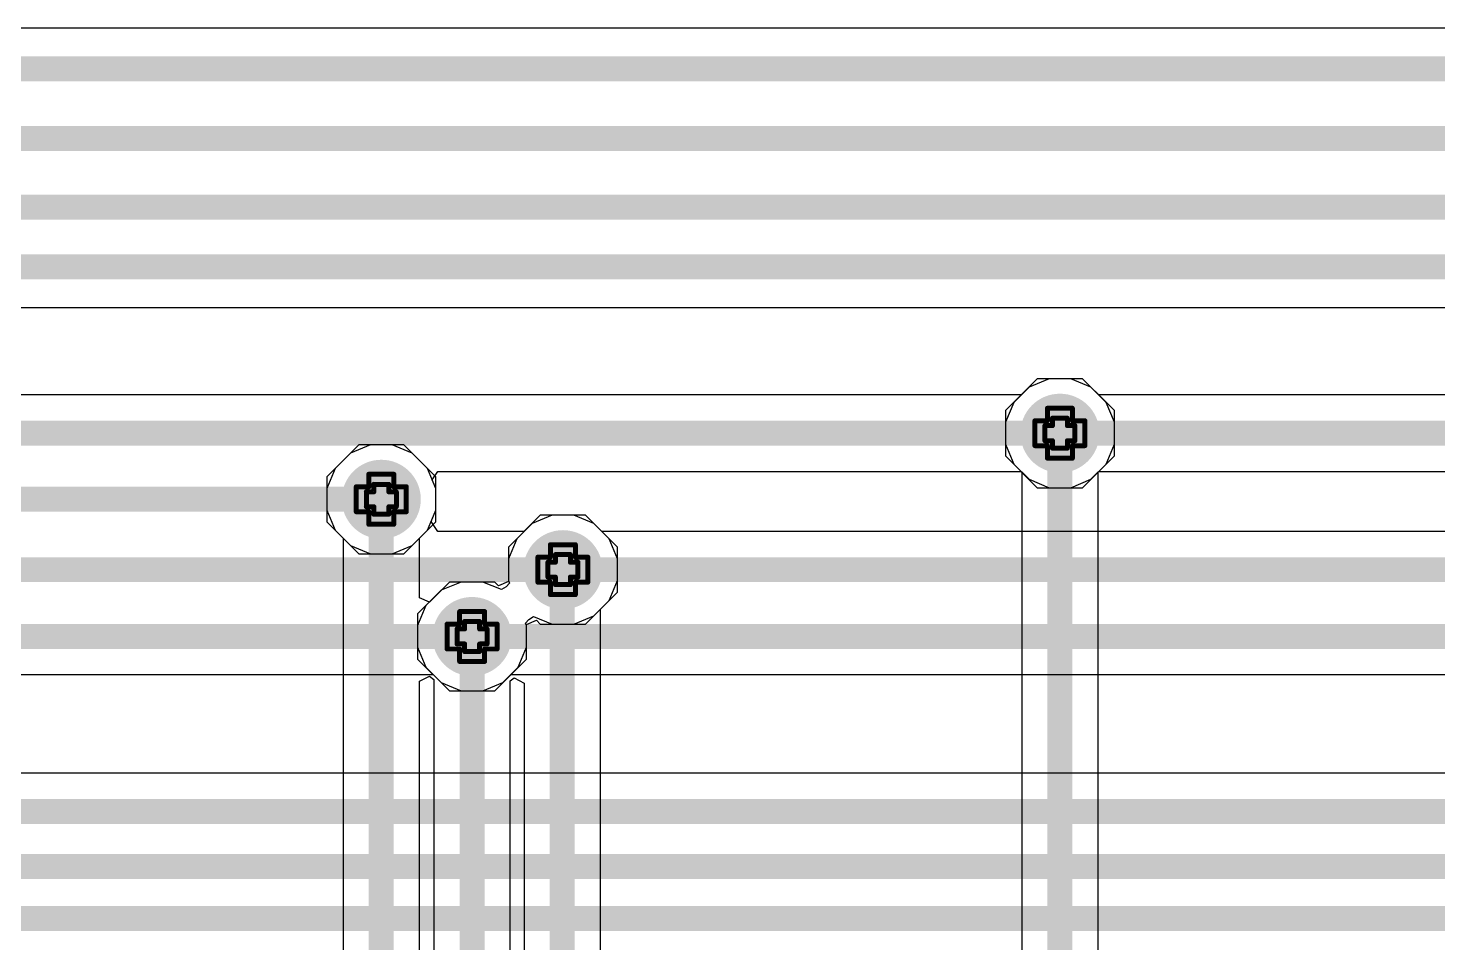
# Model space of a CAD drawing. Header units: inches. Extents: x -4 to 5258, y -4 to 5281.
# Drawn here: x 51.6 to 65.93, y 44.05 to 53.36 of the extents above; entities that cross this region are included whole.
import ezdxf

# ---------------------------------------------------------------- set-up
doc = ezdxf.new("R2010")
doc.units = ezdxf.units.IN
for name, color, linetype in [('Bottom Layer', 5, 'Continuous'), ('Bottom Solder', 6, 'Continuous'), ('Drill Drawing', 1, 'Continuous'), ('Layer 1', 16, 'Continuous'), ('Layer 2', 76, 'Continuous'), ('Top Layer', 1, 'Continuous'), ('Top Solder', 216, 'Continuous'), ('Via Holes', 16, 'Continuous')]:
    doc.layers.add(name, color=color, linetype=linetype)

msp = doc.modelspace()

# ---------------------------------------------------------------- hatches: boundary and pattern name
at = {"layer": 'Bottom Layer'}
h = msp.add_hatch(color=5, dxfattribs=at)
edge = h.paths.add_edge_path()
edge.add_arc((62.092, 49.237), 0.3, 0, 360)
h = msp.add_hatch(color=5, dxfattribs=at)
edge = h.paths.add_edge_path()
edge.add_arc((55.191, 48.565), 0.3, 0, 360)
h = msp.add_hatch(color=5, dxfattribs=at)
edge = h.paths.add_edge_path()
edge.add_arc((57.038, 47.849), 0.3, 0, 360)
h = msp.add_hatch(color=5, dxfattribs=at)
edge = h.paths.add_edge_path()
edge.add_arc((56.114, 47.169), 0.3, 0, 360)
at = {"layer": 'Bottom Solder'}
h = msp.add_hatch(color=6, dxfattribs=at)
edge = h.paths.add_edge_path()
edge.add_arc((62.092, 49.237), 0.402, 0, 360)
h = msp.add_hatch(color=6, dxfattribs=at)
edge = h.paths.add_edge_path()
edge.add_arc((55.191, 48.565), 0.402, 0, 360)
h = msp.add_hatch(color=6, dxfattribs=at)
edge = h.paths.add_edge_path()
edge.add_arc((57.038, 47.849), 0.402, 0, 360)
h = msp.add_hatch(color=6, dxfattribs=at)
edge = h.paths.add_edge_path()
edge.add_arc((56.114, 47.169), 0.402, 0, 360)
at = {"layer": 'Layer 1'}
h = msp.add_hatch(color=16, dxfattribs=at)
edge = h.paths.add_edge_path()
edge.add_arc((62.092, 49.237), 0.3, 0, 360)
h = msp.add_hatch(color=16, dxfattribs=at)
edge = h.paths.add_edge_path()
edge.add_arc((55.191, 48.565), 0.3, 0, 360)
h = msp.add_hatch(color=16, dxfattribs=at)
edge = h.paths.add_edge_path()
edge.add_arc((57.038, 47.849), 0.3, 0, 360)
h = msp.add_hatch(color=16, dxfattribs=at)
edge = h.paths.add_edge_path()
edge.add_arc((56.114, 47.169), 0.3, 0, 360)
at = {"layer": 'Layer 2'}
h = msp.add_hatch(color=76, dxfattribs=at)
edge = h.paths.add_edge_path()
edge.add_arc((62.092, 49.237), 0.3, 0, 360)
h = msp.add_hatch(color=76, dxfattribs=at)
edge = h.paths.add_edge_path()
edge.add_arc((55.191, 48.565), 0.3, 0, 360)
h = msp.add_hatch(color=76, dxfattribs=at)
edge = h.paths.add_edge_path()
edge.add_arc((57.038, 47.849), 0.3, 0, 360)
h = msp.add_hatch(color=76, dxfattribs=at)
edge = h.paths.add_edge_path()
edge.add_arc((56.114, 47.169), 0.3, 0, 360)
at = {"layer": 'Top Layer'}
h = msp.add_hatch(color=1, dxfattribs=at)
edge = h.paths.add_edge_path()
edge.add_arc((62.092, 49.237), 0.3, 0, 360)
h = msp.add_hatch(color=1, dxfattribs=at)
edge = h.paths.add_edge_path()
edge.add_arc((55.191, 48.565), 0.3, 0, 360)
h = msp.add_hatch(color=1, dxfattribs=at)
edge = h.paths.add_edge_path()
edge.add_arc((57.038, 47.849), 0.3, 0, 360)
h = msp.add_hatch(color=1, dxfattribs=at)
edge = h.paths.add_edge_path()
edge.add_arc((56.114, 47.169), 0.3, 0, 360)
at = {"layer": 'Top Solder'}
h = msp.add_hatch(color=216, dxfattribs=at)
edge = h.paths.add_edge_path()
edge.add_arc((62.092, 49.237), 0.402, 0, 360)
h = msp.add_hatch(color=216, dxfattribs=at)
edge = h.paths.add_edge_path()
edge.add_arc((55.191, 48.565), 0.402, 0, 360)
h = msp.add_hatch(color=216, dxfattribs=at)
edge = h.paths.add_edge_path()
edge.add_arc((57.038, 47.849), 0.402, 0, 360)
h = msp.add_hatch(color=216, dxfattribs=at)
edge = h.paths.add_edge_path()
edge.add_arc((56.114, 47.169), 0.402, 0, 360)
at = {"layer": 'Via Holes'}
h = msp.add_hatch(color=7, dxfattribs=at)
edge = h.paths.add_edge_path()
edge.add_arc((62.092, 49.237), 0.15, 0, 360)
h = msp.add_hatch(color=7, dxfattribs=at)
edge = h.paths.add_edge_path()
edge.add_arc((55.191, 48.565), 0.15, 0, 360)
h = msp.add_hatch(color=7, dxfattribs=at)
edge = h.paths.add_edge_path()
edge.add_arc((57.038, 47.849), 0.15, 0, 360)
h = msp.add_hatch(color=7, dxfattribs=at)
edge = h.paths.add_edge_path()
edge.add_arc((56.114, 47.169), 0.15, 0, 360)

# ---------------------------------------------------------------- linework, layer by layer
at = {"layer": 'Bottom Layer'}
for p, q in [((61.981, 49.791), (61.778, 49.707)), ((62.202, 49.791), (61.981, 49.791)), ((62.405, 49.707), (62.202, 49.791)), ((61.778, 49.707), (61.622, 49.551)), ((62.561, 49.551), (62.405, 49.707)), ((61.622, 49.551), (61.538, 49.348)), ((62.646, 49.348), (62.561, 49.551)), ((61.538, 49.348), (61.538, 49.127)), ((62.646, 49.127), (62.646, 49.348)), ((54.877, 49.035), (54.722, 48.879)), ((55.081, 49.119), (54.877, 49.035)), ((55.301, 49.119), (55.081, 49.119)), ((55.505, 49.035), (55.301, 49.119)), ((55.661, 48.879), (55.505, 49.035)), ((61.538, 49.127), (61.622, 48.923)), ((62.561, 48.923), (62.646, 49.127)), ((54.722, 48.879), (54.637, 48.675)), ((55.745, 48.675), (55.661, 48.879)), ((61.622, 48.923), (61.703, 48.842)), ((62.48, 48.842), (62.561, 48.923)), ((61.703, 48.842), (61.703, 39.283)), ((62.48, 39.293), (62.48, 48.842)), ((54.637, 48.675), (54.637, 48.455)), ((55.745, 48.455), (55.745, 48.675)), ((54.637, 48.455), (54.722, 48.251)), ((55.661, 48.251), (55.745, 48.455)), ((56.724, 48.319), (56.568, 48.163)), ((56.928, 48.403), (56.724, 48.319)), ((57.148, 48.403), (56.928, 48.403)), ((57.352, 48.319), (57.148, 48.403)), ((57.507, 48.163), (57.352, 48.319)), ((54.722, 48.251), (54.803, 48.17)), ((54.803, 48.17), (54.803, 33.033)), ((55.58, 48.17), (55.661, 48.251)), ((55.58, 47.562), (55.58, 48.17)), ((56.568, 48.163), (56.484, 47.959)), ((57.592, 47.959), (57.507, 48.163)), ((56.484, 47.959), (56.484, 47.739)), ((57.592, 47.739), (57.592, 47.959)), ((56.484, 47.739), (56.495, 47.713)), ((57.507, 47.535), (57.592, 47.739)), ((55.8, 47.639), (55.681, 47.52)), ((56.004, 47.723), (55.8, 47.639)), ((56.224, 47.723), (56.004, 47.723)), ((56.413, 47.646), (56.224, 47.723)), ((56.461, 47.675), (56.413, 47.646)), ((56.495, 47.713), (56.461, 47.675)), ((55.681, 47.52), (55.58, 47.562)), ((57.42, 47.448), (57.507, 47.535)), ((57.42, 37.678), (57.42, 47.448)), ((55.58, 46.714), (55.681, 46.764)), ((55.681, 46.764), (55.726, 46.731)), ((55.726, 46.731), (55.726, 36.648)), ((56.503, 46.719), (56.541, 46.748)), ((56.541, 46.748), (56.643, 46.696)), ((55.58, 33.194), (55.58, 46.714)), ((56.503, 36.809), (56.503, 46.719)), ((56.643, 46.696), (56.643, 37.517))]:
    msp.add_line(p, q, dxfattribs=at)
for points in [[(62.092, 38.893, 0.254, 0.254, 0), (62.092, 49.237, 0.254, 0.254, 0)], [(55.191, 33.033, 0.254, 0.254, 0), (55.191, 48.565, 0.254, 0.254, 0)], [(57.031, 37.517, 0.254, 0.254, 0), (57.031, 47.849, 0.254, 0.254, 0)], [(56.114, 36.648, 0.254, 0.254, 0), (56.114, 47.169, 0.254, 0.254, 0)]]:
    msp.add_lwpolyline(points, format="xyseb", dxfattribs=at)
for points in [[(62.028, 49.237, 0.127, 0.127, 1), (62.155, 49.237, 0.127, 0.127, 1)], [(55.128, 48.565, 0.127, 0.127, 1), (55.255, 48.565, 0.127, 0.127, 1)], [(56.968, 47.849, 0.127, 0.127, 1), (57.095, 47.849, 0.127, 0.127, 1)], [(56.051, 47.169, 0.127, 0.127, 1), (56.178, 47.169, 0.127, 0.127, 1)]]:
    msp.add_lwpolyline(points, format="xyseb", close=True, dxfattribs=at)
at = {"layer": 'Drill Drawing'}
for points in [[(61.965, 49.364, 0.0508, 0.0508, 0), (61.965, 49.491, 0.0508, 0.0508, 0)], [(61.965, 49.491, 0.0508, 0.0508, 0), (62.219, 49.491, 0.0508, 0.0508, 0)], [(62.219, 49.364, 0.0508, 0.0508, 0), (62.219, 49.491, 0.0508, 0.0508, 0)], [(61.838, 49.11, 0.0508, 0.0508, 0), (61.838, 49.364, 0.0508, 0.0508, 0)], [(61.838, 49.364, 0.0508, 0.0508, 0), (61.965, 49.364, 0.0508, 0.0508, 0)], [(61.939, 49.161, 0.0508, 0.0508, 0), (61.939, 49.314, 0.0508, 0.0508, 0)], [(61.939, 49.314, 0.0508, 0.0508, 0), (62.015, 49.314, 0.0508, 0.0508, 0)], [(62.015, 49.314, 0.0508, 0.0508, 0), (62.015, 49.39, 0.0508, 0.0508, 0)], [(62.015, 49.39, 0.0508, 0.0508, 0), (62.168, 49.39, 0.0508, 0.0508, 0)], [(62.168, 49.314, 0.0508, 0.0508, 0), (62.168, 49.39, 0.0508, 0.0508, 0)], [(62.168, 49.314, 0.0508, 0.0508, 0), (62.244, 49.314, 0.0508, 0.0508, 0)], [(62.219, 49.364, 0.0508, 0.0508, 0), (62.346, 49.364, 0.0508, 0.0508, 0)], [(62.244, 49.161, 0.0508, 0.0508, 0), (62.244, 49.314, 0.0508, 0.0508, 0)], [(62.346, 49.11, 0.0508, 0.0508, 0), (62.346, 49.364, 0.0508, 0.0508, 0)], [(61.939, 49.161, 0.0508, 0.0508, 0), (62.015, 49.161, 0.0508, 0.0508, 0)], [(62.015, 49.085, 0.0508, 0.0508, 0), (62.015, 49.161, 0.0508, 0.0508, 0)], [(62.168, 49.161, 0.0508, 0.0508, 0), (62.244, 49.161, 0.0508, 0.0508, 0)], [(62.168, 49.085, 0.0508, 0.0508, 0), (62.168, 49.161, 0.0508, 0.0508, 0)], [(61.838, 49.11, 0.0508, 0.0508, 0), (61.965, 49.11, 0.0508, 0.0508, 0)], [(61.965, 48.983, 0.0508, 0.0508, 0), (61.965, 49.11, 0.0508, 0.0508, 0)], [(62.015, 49.085, 0.0508, 0.0508, 0), (62.168, 49.085, 0.0508, 0.0508, 0)], [(62.219, 49.11, 0.0508, 0.0508, 0), (62.346, 49.11, 0.0508, 0.0508, 0)], [(62.219, 48.983, 0.0508, 0.0508, 0), (62.219, 49.11, 0.0508, 0.0508, 0)], [(61.965, 48.983, 0.0508, 0.0508, 0), (62.219, 48.983, 0.0508, 0.0508, 0)], [(55.064, 48.692, 0.0508, 0.0508, 0), (55.064, 48.819, 0.0508, 0.0508, 0)], [(55.064, 48.819, 0.0508, 0.0508, 0), (55.318, 48.819, 0.0508, 0.0508, 0)], [(55.115, 48.641, 0.0508, 0.0508, 0), (55.115, 48.717, 0.0508, 0.0508, 0)], [(55.115, 48.717, 0.0508, 0.0508, 0), (55.267, 48.717, 0.0508, 0.0508, 0)], [(55.267, 48.641, 0.0508, 0.0508, 0), (55.267, 48.717, 0.0508, 0.0508, 0)], [(55.318, 48.692, 0.0508, 0.0508, 0), (55.318, 48.819, 0.0508, 0.0508, 0)], [(54.937, 48.438, 0.0508, 0.0508, 0), (54.937, 48.692, 0.0508, 0.0508, 0)], [(54.937, 48.692, 0.0508, 0.0508, 0), (55.064, 48.692, 0.0508, 0.0508, 0)], [(55.039, 48.489, 0.0508, 0.0508, 0), (55.039, 48.641, 0.0508, 0.0508, 0)], [(55.039, 48.641, 0.0508, 0.0508, 0), (55.115, 48.641, 0.0508, 0.0508, 0)], [(55.267, 48.641, 0.0508, 0.0508, 0), (55.344, 48.641, 0.0508, 0.0508, 0)], [(55.318, 48.692, 0.0508, 0.0508, 0), (55.445, 48.692, 0.0508, 0.0508, 0)], [(55.344, 48.489, 0.0508, 0.0508, 0), (55.344, 48.641, 0.0508, 0.0508, 0)], [(55.445, 48.438, 0.0508, 0.0508, 0), (55.445, 48.692, 0.0508, 0.0508, 0)], [(54.937, 48.438, 0.0508, 0.0508, 0), (55.064, 48.438, 0.0508, 0.0508, 0)], [(55.039, 48.489, 0.0508, 0.0508, 0), (55.115, 48.489, 0.0508, 0.0508, 0)], [(55.064, 48.311, 0.0508, 0.0508, 0), (55.064, 48.438, 0.0508, 0.0508, 0)], [(55.115, 48.413, 0.0508, 0.0508, 0), (55.115, 48.489, 0.0508, 0.0508, 0)], [(55.267, 48.489, 0.0508, 0.0508, 0), (55.344, 48.489, 0.0508, 0.0508, 0)], [(55.267, 48.413, 0.0508, 0.0508, 0), (55.267, 48.489, 0.0508, 0.0508, 0)], [(55.318, 48.438, 0.0508, 0.0508, 0), (55.445, 48.438, 0.0508, 0.0508, 0)], [(55.318, 48.311, 0.0508, 0.0508, 0), (55.318, 48.438, 0.0508, 0.0508, 0)], [(55.064, 48.311, 0.0508, 0.0508, 0), (55.318, 48.311, 0.0508, 0.0508, 0)], [(55.115, 48.413, 0.0508, 0.0508, 0), (55.267, 48.413, 0.0508, 0.0508, 0)], [(56.911, 47.976, 0.0508, 0.0508, 0), (56.911, 48.103, 0.0508, 0.0508, 0)], [(56.911, 48.103, 0.0508, 0.0508, 0), (57.165, 48.103, 0.0508, 0.0508, 0)], [(56.962, 47.925, 0.0508, 0.0508, 0), (56.962, 48.002, 0.0508, 0.0508, 0)], [(56.962, 48.002, 0.0508, 0.0508, 0), (57.114, 48.002, 0.0508, 0.0508, 0)], [(57.114, 47.925, 0.0508, 0.0508, 0), (57.114, 48.002, 0.0508, 0.0508, 0)], [(57.165, 47.976, 0.0508, 0.0508, 0), (57.165, 48.103, 0.0508, 0.0508, 0)], [(56.784, 47.722, 0.0508, 0.0508, 0), (56.784, 47.976, 0.0508, 0.0508, 0)], [(56.784, 47.976, 0.0508, 0.0508, 0), (56.911, 47.976, 0.0508, 0.0508, 0)], [(56.885, 47.773, 0.0508, 0.0508, 0), (56.885, 47.925, 0.0508, 0.0508, 0)], [(56.885, 47.925, 0.0508, 0.0508, 0), (56.962, 47.925, 0.0508, 0.0508, 0)], [(57.114, 47.925, 0.0508, 0.0508, 0), (57.19, 47.925, 0.0508, 0.0508, 0)], [(57.165, 47.976, 0.0508, 0.0508, 0), (57.292, 47.976, 0.0508, 0.0508, 0)], [(57.19, 47.773, 0.0508, 0.0508, 0), (57.19, 47.925, 0.0508, 0.0508, 0)], [(57.292, 47.722, 0.0508, 0.0508, 0), (57.292, 47.976, 0.0508, 0.0508, 0)], [(56.784, 47.722, 0.0508, 0.0508, 0), (56.911, 47.722, 0.0508, 0.0508, 0)], [(56.885, 47.773, 0.0508, 0.0508, 0), (56.962, 47.773, 0.0508, 0.0508, 0)], [(56.911, 47.595, 0.0508, 0.0508, 0), (56.911, 47.722, 0.0508, 0.0508, 0)], [(56.962, 47.697, 0.0508, 0.0508, 0), (56.962, 47.773, 0.0508, 0.0508, 0)], [(57.114, 47.773, 0.0508, 0.0508, 0), (57.19, 47.773, 0.0508, 0.0508, 0)], [(57.114, 47.697, 0.0508, 0.0508, 0), (57.114, 47.773, 0.0508, 0.0508, 0)], [(57.165, 47.722, 0.0508, 0.0508, 0), (57.292, 47.722, 0.0508, 0.0508, 0)], [(57.165, 47.595, 0.0508, 0.0508, 0), (57.165, 47.722, 0.0508, 0.0508, 0)], [(56.911, 47.595, 0.0508, 0.0508, 0), (57.165, 47.595, 0.0508, 0.0508, 0)], [(56.962, 47.697, 0.0508, 0.0508, 0), (57.114, 47.697, 0.0508, 0.0508, 0)], [(55.987, 47.296, 0.0508, 0.0508, 0), (55.987, 47.423, 0.0508, 0.0508, 0)], [(55.987, 47.423, 0.0508, 0.0508, 0), (56.241, 47.423, 0.0508, 0.0508, 0)], [(56.241, 47.296, 0.0508, 0.0508, 0), (56.241, 47.423, 0.0508, 0.0508, 0)], [(55.86, 47.042, 0.0508, 0.0508, 0), (55.86, 47.296, 0.0508, 0.0508, 0)], [(55.86, 47.296, 0.0508, 0.0508, 0), (55.987, 47.296, 0.0508, 0.0508, 0)], [(56.038, 47.246, 0.0508, 0.0508, 0), (56.038, 47.322, 0.0508, 0.0508, 0)], [(56.038, 47.322, 0.0508, 0.0508, 0), (56.19, 47.322, 0.0508, 0.0508, 0)], [(56.19, 47.246, 0.0508, 0.0508, 0), (56.19, 47.322, 0.0508, 0.0508, 0)], [(56.241, 47.296, 0.0508, 0.0508, 0), (56.368, 47.296, 0.0508, 0.0508, 0)], [(56.368, 47.042, 0.0508, 0.0508, 0), (56.368, 47.296, 0.0508, 0.0508, 0)], [(55.962, 47.093, 0.0508, 0.0508, 0), (55.962, 47.246, 0.0508, 0.0508, 0)], [(55.962, 47.246, 0.0508, 0.0508, 0), (56.038, 47.246, 0.0508, 0.0508, 0)], [(56.19, 47.246, 0.0508, 0.0508, 0), (56.267, 47.246, 0.0508, 0.0508, 0)], [(56.267, 47.093, 0.0508, 0.0508, 0), (56.267, 47.246, 0.0508, 0.0508, 0)], [(55.86, 47.042, 0.0508, 0.0508, 0), (55.987, 47.042, 0.0508, 0.0508, 0)], [(55.962, 47.093, 0.0508, 0.0508, 0), (56.038, 47.093, 0.0508, 0.0508, 0)], [(55.987, 46.915, 0.0508, 0.0508, 0), (55.987, 47.042, 0.0508, 0.0508, 0)], [(56.038, 47.017, 0.0508, 0.0508, 0), (56.038, 47.093, 0.0508, 0.0508, 0)], [(56.038, 47.017, 0.0508, 0.0508, 0), (56.19, 47.017, 0.0508, 0.0508, 0)], [(56.19, 47.093, 0.0508, 0.0508, 0), (56.267, 47.093, 0.0508, 0.0508, 0)], [(56.19, 47.017, 0.0508, 0.0508, 0), (56.19, 47.093, 0.0508, 0.0508, 0)], [(56.241, 47.042, 0.0508, 0.0508, 0), (56.368, 47.042, 0.0508, 0.0508, 0)], [(56.241, 46.915, 0.0508, 0.0508, 0), (56.241, 47.042, 0.0508, 0.0508, 0)], [(55.987, 46.915, 0.0508, 0.0508, 0), (56.241, 46.915, 0.0508, 0.0508, 0)]]:
    msp.add_lwpolyline(points, format="xyseb", dxfattribs=at)
for points in [[(61.952, 49.491, 0.0254, 0.0254, 1), (61.977, 49.491, 0.0254, 0.0254, 1)], [(61.952, 49.491, 0.0254, 0.0254, 1), (61.977, 49.491, 0.0254, 0.0254, 1)], [(62.206, 49.491, 0.0254, 0.0254, 1), (62.231, 49.491, 0.0254, 0.0254, 1)], [(62.206, 49.491, 0.0254, 0.0254, 1), (62.231, 49.491, 0.0254, 0.0254, 1)], [(61.825, 49.364, 0.0254, 0.0254, 1), (61.85, 49.364, 0.0254, 0.0254, 1)], [(61.825, 49.364, 0.0254, 0.0254, 1), (61.85, 49.364, 0.0254, 0.0254, 1)], [(61.926, 49.314, 0.0254, 0.0254, 1), (61.952, 49.314, 0.0254, 0.0254, 1)], [(61.926, 49.314, 0.0254, 0.0254, 1), (61.952, 49.314, 0.0254, 0.0254, 1)], [(61.952, 49.364, 0.0254, 0.0254, 1), (61.977, 49.364, 0.0254, 0.0254, 1)], [(61.952, 49.364, 0.0254, 0.0254, 1), (61.977, 49.364, 0.0254, 0.0254, 1)], [(62.003, 49.39, 0.0254, 0.0254, 1), (62.028, 49.39, 0.0254, 0.0254, 1)], [(62.003, 49.39, 0.0254, 0.0254, 1), (62.028, 49.39, 0.0254, 0.0254, 1)], [(62.003, 49.314, 0.0254, 0.0254, 1), (62.028, 49.314, 0.0254, 0.0254, 1)], [(62.003, 49.314, 0.0254, 0.0254, 1), (62.028, 49.314, 0.0254, 0.0254, 1)], [(62.155, 49.39, 0.0254, 0.0254, 1), (62.18, 49.39, 0.0254, 0.0254, 1)], [(62.155, 49.39, 0.0254, 0.0254, 1), (62.18, 49.39, 0.0254, 0.0254, 1)], [(62.155, 49.314, 0.0254, 0.0254, 1), (62.18, 49.314, 0.0254, 0.0254, 1)], [(62.155, 49.314, 0.0254, 0.0254, 1), (62.18, 49.314, 0.0254, 0.0254, 1)], [(62.206, 49.364, 0.0254, 0.0254, 1), (62.231, 49.364, 0.0254, 0.0254, 1)], [(62.206, 49.364, 0.0254, 0.0254, 1), (62.231, 49.364, 0.0254, 0.0254, 1)], [(62.231, 49.314, 0.0254, 0.0254, 1), (62.257, 49.314, 0.0254, 0.0254, 1)], [(62.231, 49.314, 0.0254, 0.0254, 1), (62.257, 49.314, 0.0254, 0.0254, 1)], [(62.333, 49.364, 0.0254, 0.0254, 1), (62.358, 49.364, 0.0254, 0.0254, 1)], [(62.333, 49.364, 0.0254, 0.0254, 1), (62.358, 49.364, 0.0254, 0.0254, 1)], [(61.926, 49.161, 0.0254, 0.0254, 1), (61.952, 49.161, 0.0254, 0.0254, 1)], [(61.926, 49.161, 0.0254, 0.0254, 1), (61.952, 49.161, 0.0254, 0.0254, 1)], [(62.003, 49.161, 0.0254, 0.0254, 1), (62.028, 49.161, 0.0254, 0.0254, 1)], [(62.003, 49.161, 0.0254, 0.0254, 1), (62.028, 49.161, 0.0254, 0.0254, 1)], [(62.155, 49.161, 0.0254, 0.0254, 1), (62.18, 49.161, 0.0254, 0.0254, 1)], [(62.155, 49.161, 0.0254, 0.0254, 1), (62.18, 49.161, 0.0254, 0.0254, 1)], [(62.231, 49.161, 0.0254, 0.0254, 1), (62.257, 49.161, 0.0254, 0.0254, 1)], [(62.231, 49.161, 0.0254, 0.0254, 1), (62.257, 49.161, 0.0254, 0.0254, 1)], [(61.825, 49.11, 0.0254, 0.0254, 1), (61.85, 49.11, 0.0254, 0.0254, 1)], [(61.825, 49.11, 0.0254, 0.0254, 1), (61.85, 49.11, 0.0254, 0.0254, 1)], [(61.952, 49.11, 0.0254, 0.0254, 1), (61.977, 49.11, 0.0254, 0.0254, 1)], [(61.952, 49.11, 0.0254, 0.0254, 1), (61.977, 49.11, 0.0254, 0.0254, 1)], [(62.003, 49.085, 0.0254, 0.0254, 1), (62.028, 49.085, 0.0254, 0.0254, 1)], [(62.003, 49.085, 0.0254, 0.0254, 1), (62.028, 49.085, 0.0254, 0.0254, 1)], [(62.155, 49.085, 0.0254, 0.0254, 1), (62.18, 49.085, 0.0254, 0.0254, 1)], [(62.155, 49.085, 0.0254, 0.0254, 1), (62.18, 49.085, 0.0254, 0.0254, 1)], [(62.206, 49.11, 0.0254, 0.0254, 1), (62.231, 49.11, 0.0254, 0.0254, 1)], [(62.206, 49.11, 0.0254, 0.0254, 1), (62.231, 49.11, 0.0254, 0.0254, 1)], [(62.333, 49.11, 0.0254, 0.0254, 1), (62.358, 49.11, 0.0254, 0.0254, 1)], [(62.333, 49.11, 0.0254, 0.0254, 1), (62.358, 49.11, 0.0254, 0.0254, 1)], [(61.952, 48.983, 0.0254, 0.0254, 1), (61.977, 48.983, 0.0254, 0.0254, 1)], [(61.952, 48.983, 0.0254, 0.0254, 1), (61.977, 48.983, 0.0254, 0.0254, 1)], [(62.206, 48.983, 0.0254, 0.0254, 1), (62.231, 48.983, 0.0254, 0.0254, 1)], [(62.206, 48.983, 0.0254, 0.0254, 1), (62.231, 48.983, 0.0254, 0.0254, 1)], [(55.051, 48.819, 0.0254, 0.0254, 1), (55.077, 48.819, 0.0254, 0.0254, 1)], [(55.051, 48.819, 0.0254, 0.0254, 1), (55.077, 48.819, 0.0254, 0.0254, 1)], [(55.102, 48.717, 0.0254, 0.0254, 1), (55.128, 48.717, 0.0254, 0.0254, 1)], [(55.102, 48.717, 0.0254, 0.0254, 1), (55.128, 48.717, 0.0254, 0.0254, 1)], [(55.255, 48.717, 0.0254, 0.0254, 1), (55.28, 48.717, 0.0254, 0.0254, 1)], [(55.255, 48.717, 0.0254, 0.0254, 1), (55.28, 48.717, 0.0254, 0.0254, 1)], [(55.305, 48.819, 0.0254, 0.0254, 1), (55.331, 48.819, 0.0254, 0.0254, 1)], [(55.305, 48.819, 0.0254, 0.0254, 1), (55.331, 48.819, 0.0254, 0.0254, 1)], [(54.924, 48.692, 0.0254, 0.0254, 1), (54.95, 48.692, 0.0254, 0.0254, 1)], [(54.924, 48.692, 0.0254, 0.0254, 1), (54.95, 48.692, 0.0254, 0.0254, 1)], [(55.026, 48.641, 0.0254, 0.0254, 1), (55.051, 48.641, 0.0254, 0.0254, 1)], [(55.026, 48.641, 0.0254, 0.0254, 1), (55.051, 48.641, 0.0254, 0.0254, 1)], [(55.051, 48.692, 0.0254, 0.0254, 1), (55.077, 48.692, 0.0254, 0.0254, 1)], [(55.051, 48.692, 0.0254, 0.0254, 1), (55.077, 48.692, 0.0254, 0.0254, 1)], [(55.102, 48.641, 0.0254, 0.0254, 1), (55.128, 48.641, 0.0254, 0.0254, 1)], [(55.102, 48.641, 0.0254, 0.0254, 1), (55.128, 48.641, 0.0254, 0.0254, 1)], [(55.255, 48.641, 0.0254, 0.0254, 1), (55.28, 48.641, 0.0254, 0.0254, 1)], [(55.255, 48.641, 0.0254, 0.0254, 1), (55.28, 48.641, 0.0254, 0.0254, 1)], [(55.305, 48.692, 0.0254, 0.0254, 1), (55.331, 48.692, 0.0254, 0.0254, 1)], [(55.305, 48.692, 0.0254, 0.0254, 1), (55.331, 48.692, 0.0254, 0.0254, 1)], [(55.331, 48.641, 0.0254, 0.0254, 1), (55.356, 48.641, 0.0254, 0.0254, 1)], [(55.331, 48.641, 0.0254, 0.0254, 1), (55.356, 48.641, 0.0254, 0.0254, 1)], [(55.432, 48.692, 0.0254, 0.0254, 1), (55.458, 48.692, 0.0254, 0.0254, 1)], [(55.432, 48.692, 0.0254, 0.0254, 1), (55.458, 48.692, 0.0254, 0.0254, 1)], [(54.924, 48.438, 0.0254, 0.0254, 1), (54.95, 48.438, 0.0254, 0.0254, 1)], [(54.924, 48.438, 0.0254, 0.0254, 1), (54.95, 48.438, 0.0254, 0.0254, 1)], [(55.026, 48.489, 0.0254, 0.0254, 1), (55.051, 48.489, 0.0254, 0.0254, 1)], [(55.026, 48.489, 0.0254, 0.0254, 1), (55.051, 48.489, 0.0254, 0.0254, 1)], [(55.051, 48.438, 0.0254, 0.0254, 1), (55.077, 48.438, 0.0254, 0.0254, 1)], [(55.051, 48.438, 0.0254, 0.0254, 1), (55.077, 48.438, 0.0254, 0.0254, 1)], [(55.102, 48.489, 0.0254, 0.0254, 1), (55.128, 48.489, 0.0254, 0.0254, 1)], [(55.102, 48.489, 0.0254, 0.0254, 1), (55.128, 48.489, 0.0254, 0.0254, 1)], [(55.255, 48.489, 0.0254, 0.0254, 1), (55.28, 48.489, 0.0254, 0.0254, 1)], [(55.255, 48.489, 0.0254, 0.0254, 1), (55.28, 48.489, 0.0254, 0.0254, 1)], [(55.305, 48.438, 0.0254, 0.0254, 1), (55.331, 48.438, 0.0254, 0.0254, 1)], [(55.305, 48.438, 0.0254, 0.0254, 1), (55.331, 48.438, 0.0254, 0.0254, 1)], [(55.331, 48.489, 0.0254, 0.0254, 1), (55.356, 48.489, 0.0254, 0.0254, 1)], [(55.331, 48.489, 0.0254, 0.0254, 1), (55.356, 48.489, 0.0254, 0.0254, 1)], [(55.432, 48.438, 0.0254, 0.0254, 1), (55.458, 48.438, 0.0254, 0.0254, 1)], [(55.432, 48.438, 0.0254, 0.0254, 1), (55.458, 48.438, 0.0254, 0.0254, 1)], [(55.051, 48.311, 0.0254, 0.0254, 1), (55.077, 48.311, 0.0254, 0.0254, 1)], [(55.051, 48.311, 0.0254, 0.0254, 1), (55.077, 48.311, 0.0254, 0.0254, 1)], [(55.102, 48.413, 0.0254, 0.0254, 1), (55.128, 48.413, 0.0254, 0.0254, 1)], [(55.102, 48.413, 0.0254, 0.0254, 1), (55.128, 48.413, 0.0254, 0.0254, 1)], [(55.255, 48.413, 0.0254, 0.0254, 1), (55.28, 48.413, 0.0254, 0.0254, 1)], [(55.255, 48.413, 0.0254, 0.0254, 1), (55.28, 48.413, 0.0254, 0.0254, 1)], [(55.305, 48.311, 0.0254, 0.0254, 1), (55.331, 48.311, 0.0254, 0.0254, 1)], [(55.305, 48.311, 0.0254, 0.0254, 1), (55.331, 48.311, 0.0254, 0.0254, 1)], [(56.898, 48.103, 0.0254, 0.0254, 1), (56.923, 48.103, 0.0254, 0.0254, 1)], [(56.898, 48.103, 0.0254, 0.0254, 1), (56.923, 48.103, 0.0254, 0.0254, 1)], [(56.949, 48.002, 0.0254, 0.0254, 1), (56.974, 48.002, 0.0254, 0.0254, 1)], [(56.949, 48.002, 0.0254, 0.0254, 1), (56.974, 48.002, 0.0254, 0.0254, 1)], [(57.101, 48.002, 0.0254, 0.0254, 1), (57.127, 48.002, 0.0254, 0.0254, 1)], [(57.101, 48.002, 0.0254, 0.0254, 1), (57.127, 48.002, 0.0254, 0.0254, 1)], [(57.152, 48.103, 0.0254, 0.0254, 1), (57.177, 48.103, 0.0254, 0.0254, 1)], [(57.152, 48.103, 0.0254, 0.0254, 1), (57.177, 48.103, 0.0254, 0.0254, 1)], [(56.771, 47.976, 0.0254, 0.0254, 1), (56.796, 47.976, 0.0254, 0.0254, 1)], [(56.771, 47.976, 0.0254, 0.0254, 1), (56.796, 47.976, 0.0254, 0.0254, 1)], [(56.873, 47.925, 0.0254, 0.0254, 1), (56.898, 47.925, 0.0254, 0.0254, 1)], [(56.873, 47.925, 0.0254, 0.0254, 1), (56.898, 47.925, 0.0254, 0.0254, 1)], [(56.898, 47.976, 0.0254, 0.0254, 1), (56.923, 47.976, 0.0254, 0.0254, 1)], [(56.898, 47.976, 0.0254, 0.0254, 1), (56.923, 47.976, 0.0254, 0.0254, 1)], [(56.949, 47.925, 0.0254, 0.0254, 1), (56.974, 47.925, 0.0254, 0.0254, 1)], [(56.949, 47.925, 0.0254, 0.0254, 1), (56.974, 47.925, 0.0254, 0.0254, 1)], [(57.101, 47.925, 0.0254, 0.0254, 1), (57.127, 47.925, 0.0254, 0.0254, 1)], [(57.101, 47.925, 0.0254, 0.0254, 1), (57.127, 47.925, 0.0254, 0.0254, 1)], [(57.152, 47.976, 0.0254, 0.0254, 1), (57.177, 47.976, 0.0254, 0.0254, 1)], [(57.152, 47.976, 0.0254, 0.0254, 1), (57.177, 47.976, 0.0254, 0.0254, 1)], [(57.177, 47.925, 0.0254, 0.0254, 1), (57.203, 47.925, 0.0254, 0.0254, 1)], [(57.177, 47.925, 0.0254, 0.0254, 1), (57.203, 47.925, 0.0254, 0.0254, 1)], [(57.279, 47.976, 0.0254, 0.0254, 1), (57.304, 47.976, 0.0254, 0.0254, 1)], [(57.279, 47.976, 0.0254, 0.0254, 1), (57.304, 47.976, 0.0254, 0.0254, 1)], [(56.771, 47.722, 0.0254, 0.0254, 1), (56.796, 47.722, 0.0254, 0.0254, 1)], [(56.771, 47.722, 0.0254, 0.0254, 1), (56.796, 47.722, 0.0254, 0.0254, 1)], [(56.873, 47.773, 0.0254, 0.0254, 1), (56.898, 47.773, 0.0254, 0.0254, 1)], [(56.873, 47.773, 0.0254, 0.0254, 1), (56.898, 47.773, 0.0254, 0.0254, 1)], [(56.898, 47.722, 0.0254, 0.0254, 1), (56.923, 47.722, 0.0254, 0.0254, 1)], [(56.898, 47.722, 0.0254, 0.0254, 1), (56.923, 47.722, 0.0254, 0.0254, 1)], [(56.949, 47.773, 0.0254, 0.0254, 1), (56.974, 47.773, 0.0254, 0.0254, 1)], [(56.949, 47.773, 0.0254, 0.0254, 1), (56.974, 47.773, 0.0254, 0.0254, 1)], [(57.101, 47.773, 0.0254, 0.0254, 1), (57.127, 47.773, 0.0254, 0.0254, 1)], [(57.101, 47.773, 0.0254, 0.0254, 1), (57.127, 47.773, 0.0254, 0.0254, 1)], [(57.152, 47.722, 0.0254, 0.0254, 1), (57.177, 47.722, 0.0254, 0.0254, 1)], [(57.152, 47.722, 0.0254, 0.0254, 1), (57.177, 47.722, 0.0254, 0.0254, 1)], [(57.177, 47.773, 0.0254, 0.0254, 1), (57.203, 47.773, 0.0254, 0.0254, 1)], [(57.177, 47.773, 0.0254, 0.0254, 1), (57.203, 47.773, 0.0254, 0.0254, 1)], [(57.279, 47.722, 0.0254, 0.0254, 1), (57.304, 47.722, 0.0254, 0.0254, 1)], [(57.279, 47.722, 0.0254, 0.0254, 1), (57.304, 47.722, 0.0254, 0.0254, 1)], [(56.898, 47.595, 0.0254, 0.0254, 1), (56.923, 47.595, 0.0254, 0.0254, 1)], [(56.898, 47.595, 0.0254, 0.0254, 1), (56.923, 47.595, 0.0254, 0.0254, 1)], [(56.949, 47.697, 0.0254, 0.0254, 1), (56.974, 47.697, 0.0254, 0.0254, 1)], [(56.949, 47.697, 0.0254, 0.0254, 1), (56.974, 47.697, 0.0254, 0.0254, 1)], [(57.101, 47.697, 0.0254, 0.0254, 1), (57.127, 47.697, 0.0254, 0.0254, 1)], [(57.101, 47.697, 0.0254, 0.0254, 1), (57.127, 47.697, 0.0254, 0.0254, 1)], [(57.152, 47.595, 0.0254, 0.0254, 1), (57.177, 47.595, 0.0254, 0.0254, 1)], [(57.152, 47.595, 0.0254, 0.0254, 1), (57.177, 47.595, 0.0254, 0.0254, 1)], [(55.975, 47.423, 0.0254, 0.0254, 1), (56, 47.423, 0.0254, 0.0254, 1)], [(55.975, 47.423, 0.0254, 0.0254, 1), (56, 47.423, 0.0254, 0.0254, 1)], [(56.229, 47.423, 0.0254, 0.0254, 1), (56.254, 47.423, 0.0254, 0.0254, 1)], [(56.229, 47.423, 0.0254, 0.0254, 1), (56.254, 47.423, 0.0254, 0.0254, 1)], [(55.848, 47.296, 0.0254, 0.0254, 1), (55.873, 47.296, 0.0254, 0.0254, 1)], [(55.848, 47.296, 0.0254, 0.0254, 1), (55.873, 47.296, 0.0254, 0.0254, 1)], [(55.975, 47.296, 0.0254, 0.0254, 1), (56, 47.296, 0.0254, 0.0254, 1)], [(55.975, 47.296, 0.0254, 0.0254, 1), (56, 47.296, 0.0254, 0.0254, 1)], [(56.025, 47.322, 0.0254, 0.0254, 1), (56.051, 47.322, 0.0254, 0.0254, 1)], [(56.025, 47.322, 0.0254, 0.0254, 1), (56.051, 47.322, 0.0254, 0.0254, 1)], [(56.178, 47.322, 0.0254, 0.0254, 1), (56.203, 47.322, 0.0254, 0.0254, 1)], [(56.178, 47.322, 0.0254, 0.0254, 1), (56.203, 47.322, 0.0254, 0.0254, 1)], [(56.229, 47.296, 0.0254, 0.0254, 1), (56.254, 47.296, 0.0254, 0.0254, 1)], [(56.229, 47.296, 0.0254, 0.0254, 1), (56.254, 47.296, 0.0254, 0.0254, 1)], [(56.356, 47.296, 0.0254, 0.0254, 1), (56.381, 47.296, 0.0254, 0.0254, 1)], [(56.356, 47.296, 0.0254, 0.0254, 1), (56.381, 47.296, 0.0254, 0.0254, 1)], [(55.949, 47.246, 0.0254, 0.0254, 1), (55.975, 47.246, 0.0254, 0.0254, 1)], [(55.949, 47.246, 0.0254, 0.0254, 1), (55.975, 47.246, 0.0254, 0.0254, 1)], [(56.025, 47.246, 0.0254, 0.0254, 1), (56.051, 47.246, 0.0254, 0.0254, 1)], [(56.025, 47.246, 0.0254, 0.0254, 1), (56.051, 47.246, 0.0254, 0.0254, 1)], [(56.178, 47.246, 0.0254, 0.0254, 1), (56.203, 47.246, 0.0254, 0.0254, 1)], [(56.178, 47.246, 0.0254, 0.0254, 1), (56.203, 47.246, 0.0254, 0.0254, 1)], [(56.254, 47.246, 0.0254, 0.0254, 1), (56.279, 47.246, 0.0254, 0.0254, 1)], [(56.254, 47.246, 0.0254, 0.0254, 1), (56.279, 47.246, 0.0254, 0.0254, 1)], [(55.848, 47.042, 0.0254, 0.0254, 1), (55.873, 47.042, 0.0254, 0.0254, 1)], [(55.848, 47.042, 0.0254, 0.0254, 1), (55.873, 47.042, 0.0254, 0.0254, 1)], [(55.949, 47.093, 0.0254, 0.0254, 1), (55.975, 47.093, 0.0254, 0.0254, 1)], [(55.949, 47.093, 0.0254, 0.0254, 1), (55.975, 47.093, 0.0254, 0.0254, 1)], [(55.975, 47.042, 0.0254, 0.0254, 1), (56, 47.042, 0.0254, 0.0254, 1)], [(55.975, 47.042, 0.0254, 0.0254, 1), (56, 47.042, 0.0254, 0.0254, 1)], [(56.025, 47.093, 0.0254, 0.0254, 1), (56.051, 47.093, 0.0254, 0.0254, 1)], [(56.025, 47.093, 0.0254, 0.0254, 1), (56.051, 47.093, 0.0254, 0.0254, 1)], [(56.025, 47.017, 0.0254, 0.0254, 1), (56.051, 47.017, 0.0254, 0.0254, 1)], [(56.025, 47.017, 0.0254, 0.0254, 1), (56.051, 47.017, 0.0254, 0.0254, 1)], [(56.178, 47.093, 0.0254, 0.0254, 1), (56.203, 47.093, 0.0254, 0.0254, 1)], [(56.178, 47.093, 0.0254, 0.0254, 1), (56.203, 47.093, 0.0254, 0.0254, 1)], [(56.178, 47.017, 0.0254, 0.0254, 1), (56.203, 47.017, 0.0254, 0.0254, 1)], [(56.178, 47.017, 0.0254, 0.0254, 1), (56.203, 47.017, 0.0254, 0.0254, 1)], [(56.229, 47.042, 0.0254, 0.0254, 1), (56.254, 47.042, 0.0254, 0.0254, 1)], [(56.229, 47.042, 0.0254, 0.0254, 1), (56.254, 47.042, 0.0254, 0.0254, 1)], [(56.254, 47.093, 0.0254, 0.0254, 1), (56.279, 47.093, 0.0254, 0.0254, 1)], [(56.254, 47.093, 0.0254, 0.0254, 1), (56.279, 47.093, 0.0254, 0.0254, 1)], [(56.356, 47.042, 0.0254, 0.0254, 1), (56.381, 47.042, 0.0254, 0.0254, 1)], [(56.356, 47.042, 0.0254, 0.0254, 1), (56.381, 47.042, 0.0254, 0.0254, 1)], [(55.975, 46.915, 0.0254, 0.0254, 1), (56, 46.915, 0.0254, 0.0254, 1)], [(55.975, 46.915, 0.0254, 0.0254, 1), (56, 46.915, 0.0254, 0.0254, 1)], [(56.229, 46.915, 0.0254, 0.0254, 1), (56.254, 46.915, 0.0254, 0.0254, 1)], [(56.229, 46.915, 0.0254, 0.0254, 1), (56.254, 46.915, 0.0254, 0.0254, 1)]]:
    msp.add_lwpolyline(points, format="xyseb", close=True, dxfattribs=at)
at = {"layer": 'Layer 1'}
for p, q in [((61.981, 49.791), (61.778, 49.707)), ((62.202, 49.791), (61.981, 49.791)), ((62.405, 49.707), (62.202, 49.791)), ((61.697, 49.626), (41.397, 49.626)), ((61.778, 49.707), (61.697, 49.626)), ((62.487, 49.626), (62.405, 49.707)), ((66.83, 49.626), (62.487, 49.626)), ((55.708, 48.764), (55.765, 48.849)), ((55.745, 48.675), (55.708, 48.764)), ((55.765, 48.849), (61.697, 48.849)), ((61.697, 48.849), (61.778, 48.768)), ((61.778, 48.768), (61.981, 48.683)), ((62.202, 48.683), (62.405, 48.768)), ((62.405, 48.768), (62.487, 48.849)), ((62.487, 48.849), (66.83, 48.849)), ((55.745, 48.455), (55.745, 48.675)), ((61.981, 48.683), (62.202, 48.683)), ((55.697, 48.339), (55.745, 48.455)), ((55.765, 48.238), (55.697, 48.339)), ((56.724, 48.319), (56.643, 48.238)), ((56.928, 48.403), (56.724, 48.319)), ((57.148, 48.403), (56.928, 48.403)), ((57.352, 48.319), (57.148, 48.403)), ((57.433, 48.238), (57.352, 48.319)), ((56.643, 48.238), (55.765, 48.238)), ((68.499, 48.238), (57.433, 48.238)), ((50.622, 46.781), (55.719, 46.781)), ((55.719, 46.781), (55.8, 46.7)), ((56.428, 46.7), (56.509, 46.781)), ((56.509, 46.781), (67.66, 46.781)), ((55.8, 46.7), (56.004, 46.615)), ((56.004, 46.615), (56.224, 46.615)), ((56.224, 46.615), (56.428, 46.7))]:
    msp.add_line(p, q, dxfattribs=at)
for points in [[(41.397, 49.237, 0.254, 0.254, 0), (62.092, 49.237, 0.254, 0.254, 0)], [(62.092, 49.237, 0.254, 0.254, 0), (67.225, 49.237, 0.254, 0.254, 0)], [(41.582, 48.565, 0.254, 0.254, 0), (55.191, 48.565, 0.254, 0.254, 0)], [(41.707, 47.849, 0.254, 0.254, 0), (57.038, 47.849, 0.254, 0.254, 0)], [(57.038, 47.849, 0.254, 0.254, 0), (68.894, 47.849, 0.254, 0.254, 0)], [(41.874, 47.169, 0.254, 0.254, 0), (56.114, 47.169, 0.254, 0.254, 0)], [(56.114, 47.169, 0.254, 0.254, 0), (68.055, 47.169, 0.254, 0.254, 0)]]:
    msp.add_lwpolyline(points, format="xyseb", dxfattribs=at)
for points in [[(62.028, 49.237, 0.127, 0.127, 1), (62.155, 49.237, 0.127, 0.127, 1)], [(62.028, 49.237, 0.127, 0.127, 1), (62.155, 49.237, 0.127, 0.127, 1)], [(55.128, 48.565, 0.127, 0.127, 1), (55.255, 48.565, 0.127, 0.127, 1)], [(56.974, 47.849, 0.127, 0.127, 1), (57.101, 47.849, 0.127, 0.127, 1)], [(56.974, 47.849, 0.127, 0.127, 1), (57.101, 47.849, 0.127, 0.127, 1)], [(56.051, 47.169, 0.127, 0.127, 1), (56.178, 47.169, 0.127, 0.127, 1)], [(56.051, 47.169, 0.127, 0.127, 1), (56.178, 47.169, 0.127, 0.127, 1)]]:
    msp.add_lwpolyline(points, format="xyseb", close=True, dxfattribs=at)
at = {"layer": 'Layer 2'}
for p, q in [((61.981, 49.791), (61.778, 49.707)), ((62.202, 49.791), (61.981, 49.791)), ((62.405, 49.707), (62.202, 49.791)), ((61.778, 49.707), (61.622, 49.551)), ((62.561, 49.551), (62.405, 49.707)), ((61.622, 49.551), (61.538, 49.348)), ((62.646, 49.348), (62.561, 49.551)), ((61.538, 49.348), (61.538, 49.127)), ((62.646, 49.127), (62.646, 49.348)), ((54.877, 49.035), (54.722, 48.879)), ((55.081, 49.119), (54.877, 49.035)), ((55.301, 49.119), (55.081, 49.119)), ((55.505, 49.035), (55.301, 49.119)), ((55.661, 48.879), (55.505, 49.035)), ((61.538, 49.127), (61.622, 48.923)), ((62.561, 48.923), (62.646, 49.127)), ((54.722, 48.879), (54.637, 48.675)), ((55.745, 48.675), (55.661, 48.879)), ((61.622, 48.923), (61.778, 48.768)), ((62.405, 48.768), (62.561, 48.923)), ((61.778, 48.768), (61.981, 48.683)), ((62.202, 48.683), (62.405, 48.768)), ((54.637, 48.675), (54.637, 48.455)), ((55.745, 48.455), (55.745, 48.675)), ((61.981, 48.683), (62.202, 48.683)), ((54.637, 48.455), (54.722, 48.251)), ((55.661, 48.251), (55.745, 48.455)), ((56.724, 48.319), (56.568, 48.163)), ((56.928, 48.403), (56.724, 48.319)), ((57.148, 48.403), (56.928, 48.403)), ((57.352, 48.319), (57.148, 48.403)), ((57.507, 48.163), (57.352, 48.319)), ((54.722, 48.251), (54.877, 48.095)), ((55.505, 48.095), (55.661, 48.251)), ((56.568, 48.163), (56.484, 47.959)), ((57.592, 47.959), (57.507, 48.163)), ((54.877, 48.095), (55.081, 48.011)), ((55.301, 48.011), (55.505, 48.095)), ((55.081, 48.011), (55.301, 48.011)), ((56.484, 47.959), (56.484, 47.739)), ((57.592, 47.739), (57.592, 47.959)), ((56.484, 47.739), (56.495, 47.713)), ((57.507, 47.535), (57.592, 47.739)), ((55.8, 47.639), (55.645, 47.483)), ((56.004, 47.723), (55.8, 47.639)), ((56.224, 47.723), (56.004, 47.723)), ((56.413, 47.646), (56.224, 47.723)), ((56.461, 47.675), (56.413, 47.646)), ((56.495, 47.713), (56.461, 47.675)), ((55.645, 47.483), (55.56, 47.28)), ((57.352, 47.38), (57.507, 47.535)), ((56.657, 47.306), (56.691, 47.343)), ((56.668, 47.28), (56.657, 47.306)), ((56.691, 47.343), (56.739, 47.373)), ((56.739, 47.373), (56.928, 47.295)), ((57.148, 47.295), (57.352, 47.38)), ((55.56, 47.28), (55.56, 47.059)), ((56.668, 47.059), (56.668, 47.28)), ((56.928, 47.295), (57.148, 47.295)), ((55.56, 47.059), (55.645, 46.856)), ((56.584, 46.856), (56.668, 47.059)), ((55.645, 46.856), (55.8, 46.7)), ((56.428, 46.7), (56.584, 46.856)), ((55.8, 46.7), (56.004, 46.615)), ((56.004, 46.615), (56.224, 46.615)), ((56.224, 46.615), (56.428, 46.7)), ((69.424, 45.778), (51.064, 45.778))]:
    msp.add_line(p, q, dxfattribs=at)
for points in [[(44.691, 45.39, 0.254, 0.254, 0), (69.585, 45.39, 0.254, 0.254, 0)], [(45.166, 44.831, 0.254, 0.254, 0), (70.636, 44.831, 0.254, 0.254, 0)], [(45.327, 44.302, 0.254, 0.254, 0), (94.884, 44.302, 0.254, 0.254, 0)]]:
    msp.add_lwpolyline(points, format="xyseb", dxfattribs=at)
at = {"layer": 'Top Layer'}
for p, q in [((94.999, 53.357), (50.137, 53.357)), ((43.249, 50.516), (94.352, 50.516)), ((61.862, 49.791), (61.538, 49.467)), ((62.321, 49.791), (61.862, 49.791)), ((62.646, 49.467), (62.321, 49.791)), ((61.538, 49.467), (61.538, 49.008)), ((62.646, 49.008), (62.646, 49.467)), ((54.962, 49.119), (54.637, 48.795)), ((55.421, 49.119), (54.962, 49.119)), ((55.745, 48.795), (55.421, 49.119)), ((61.538, 49.008), (61.862, 48.683)), ((62.321, 48.683), (62.646, 49.008)), ((54.637, 48.795), (54.637, 48.336)), ((55.745, 48.336), (55.745, 48.795)), ((61.862, 48.683), (62.321, 48.683)), ((54.637, 48.336), (54.962, 48.011)), ((55.421, 48.011), (55.745, 48.336)), ((56.808, 48.403), (56.484, 48.079)), ((57.267, 48.403), (56.808, 48.403)), ((57.592, 48.079), (57.267, 48.403)), ((56.484, 48.079), (56.484, 47.727)), ((57.592, 47.62), (57.592, 48.079)), ((54.962, 48.011), (55.421, 48.011)), ((55.885, 47.723), (55.56, 47.399)), ((56.344, 47.723), (55.885, 47.723)), ((56.382, 47.685), (56.344, 47.723)), ((56.484, 47.727), (56.382, 47.685)), ((57.267, 47.295), (57.592, 47.62)), ((55.56, 47.399), (55.56, 46.94)), ((56.668, 47.292), (56.77, 47.334)), ((56.77, 47.334), (56.808, 47.295)), ((56.668, 46.94), (56.668, 47.292)), ((56.808, 47.295), (57.267, 47.295)), ((55.56, 46.94), (55.885, 46.615)), ((56.344, 46.615), (56.668, 46.94)), ((55.885, 46.615), (56.344, 46.615))]:
    msp.add_line(p, q, dxfattribs=at)
for points in [[(49.766, 52.945, 0.254, 0.254, 0), (94.999, 52.945, 0.254, 0.254, 0)], [(48.303, 52.234, 0.254, 0.254, 0), (94.869, 52.234, 0.254, 0.254, 0)], [(44.163, 51.538, 0.254, 0.254, 0), (94.698, 51.538, 0.254, 0.254, 0)], [(32.774, 50.929, 0.254, 0.254, 0), (94.523, 50.929, 0.254, 0.254, 0)]]:
    msp.add_lwpolyline(points, format="xyseb", dxfattribs=at)

doc.saveas('drawing.dxf')
